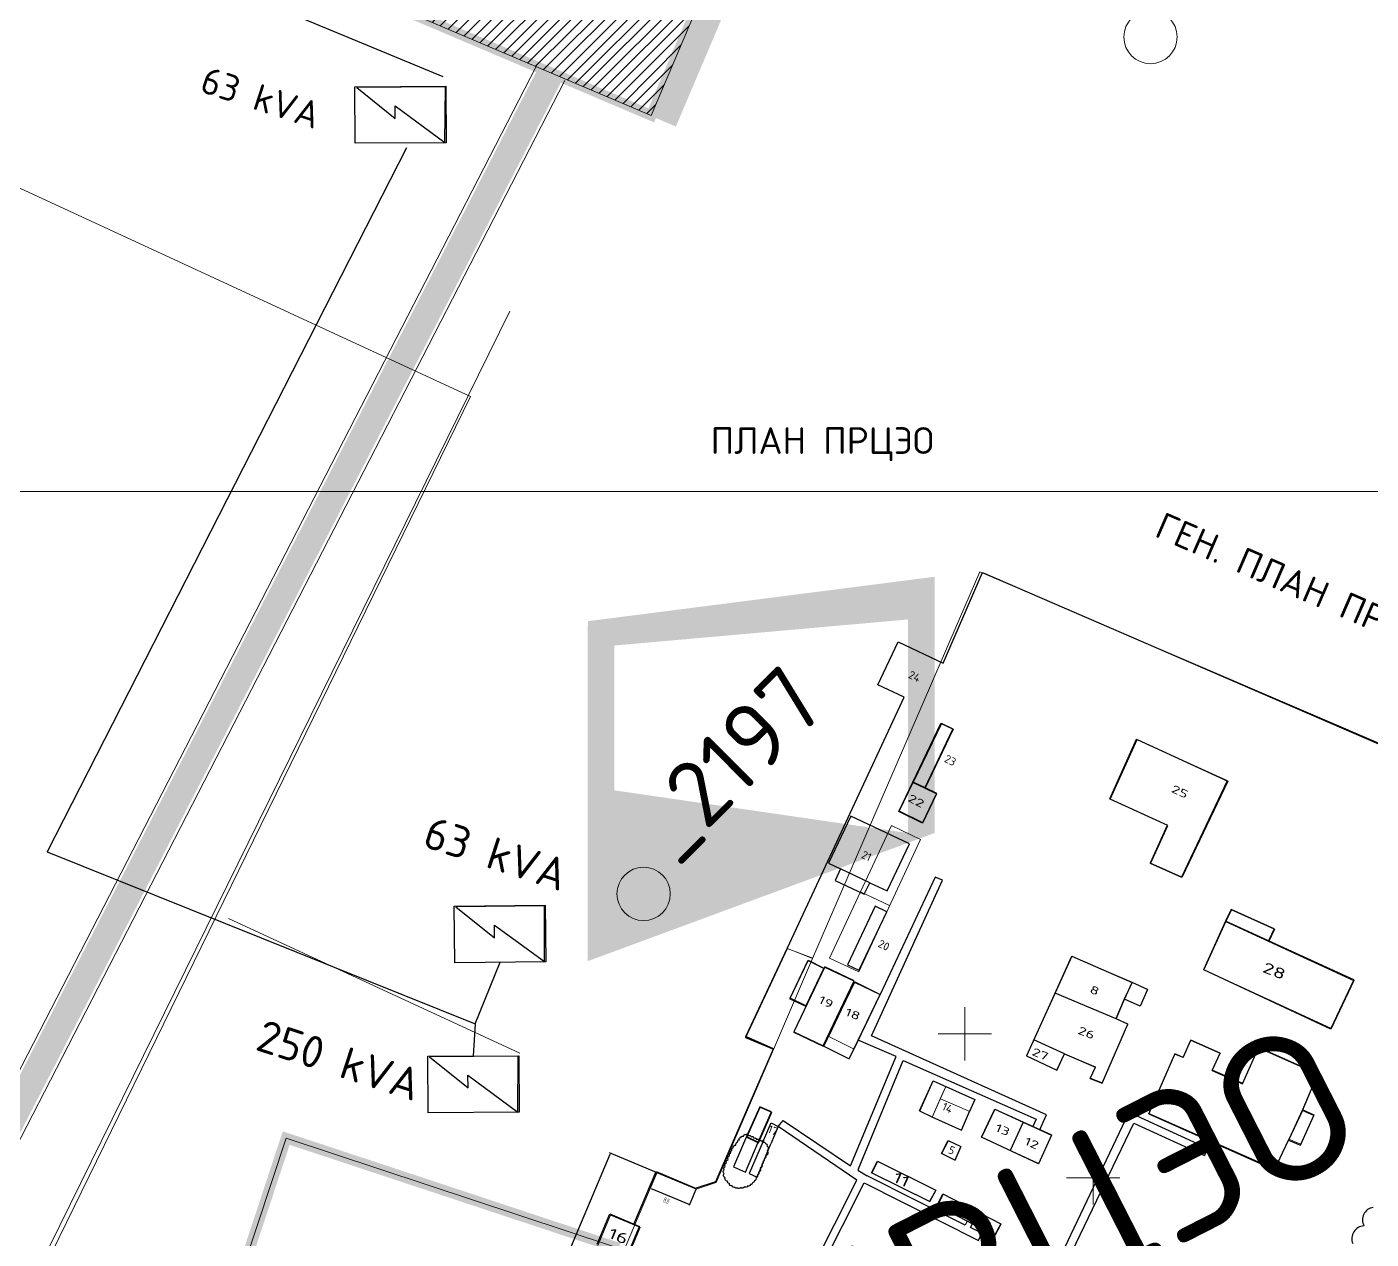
# Model space of a CAD drawing. Header units: millimetres. Extents: x 519 to 9564855, y -810 to 5021775.
# Drawn here: x 9527396.1 to 9527648, y 5000859.9 to 5001087 of the extents above; entities that cross this region are included whole.
import ezdxf

# ---------------------------------------------------------------- set-up
doc = ezdxf.new("R2010")
doc.units = ezdxf.units.MM
doc.header["$LTSCALE"] = 2
doc.header["$MEASUREMENT"] = 0
doc.header["$PDMODE"] = 2
doc.header["$PDSIZE"] = 5
for name, color, linetype in [('COMPOUND', 3, 'Continuous'), ('GRID_PULKOVO', 7, 'Continuous'), ('OLD WELLS(dr.bfr2000)', 24, 'Continuous'), ('ROAD_GROUND', 9, 'Continuous'), ('STATION', 7, 'Continuous'), ('STATION_ID', 7, 'Continuous'), ('Номера здании', 10, 'Continuous'), ('Скважины на 2015 год', 7, 'Continuous')]:
    doc.layers.add(name, color=color, linetype=linetype)
for name, color, linetype, lineweight in [('PPLINE_GAS', 4, 'GAS_LINE', 30), ('Электро', 1, 'Continuous', 30), ('Электроснаб', 1, 'Continuous', 18), ('Электроснабжене', 1, 'Continuous', 18)]:
    doc.layers.add(name, color=color, linetype=linetype, lineweight=lineweight)
doc.styles.add('92051501$0$STANDARD', font='simplex.shx')
doc.styles.add('Elect', font='isocpeur.ttf')
doc.styles.get("Standard").update_dxf_attribs({"font": 'isocpeur.ttf', "width": 0.5})
doc.linetypes.add('GAS_LINE', pattern='A,0.5,-0.2,["G",92051501$0$STANDARD,S=0.1,R=0,X=-0.1,Y=-0.05],-0.05', length=0.75)
doc.dimstyles.get("Standard").update_dxf_attribs({"dimtxt": 0.18, "dimasz": 0.18, "dimexe": 0.18, "dimexo": 0.0625, "dimgap": 0.09, "dimtad": 0, "dimtih": 1, "dimtoh": 1, "dimdec": 4, "dimzin": 0, "dimdsep": 46, "dimtxsty": 'Standard', "dimcen": 0.09, "dimadec": 0, "dimazin": 0, "dimtfac": 1, "dimtdec": 4, "dimtofl": 0, "dimtmove": 0, "dimatfit": 3, "dimfxl": 0, "dimtolj": 1, "dimtzin": 0, "dimarcsym": 0})

# ---------------------------------------------------------------- blocks, each defined once
blk = doc.blocks.new('*D44')
at = {"color": 0, "lineweight": -2, "transparency": 16777216}
for p, q in [((9527514.09838505, 5000872.404223287), (9527505.326067273, 5000876.09240466)), ((9527487.817761395, 5000833.984572642), (9527505.422235254, 5000875.856710538)), ((9527496.35438505, 5000830.200223288), (9527487.582067274, 5000833.88840466))]:
    blk.add_line(p, q, dxfattribs=at)
at = {"color": 0, "lineweight": 0, "transparency": 16777216}
for points in [[(9527505.39458008, 5000875.868337717), (9527505.449890431, 5000875.84508336), (9527505.491998324, 5000876.02264159)], [(9527487.790106218, 5000833.996199821), (9527487.845416572, 5000833.972945465), (9527487.747998325, 5000833.81864159)]]:
    blk.add_solid(points, dxfattribs=at)
at = {"layer": 'DEFPOINTS', "color": 0, "lineweight": 0, "transparency": 16777216}
for p in [(9527505.491998324, 5000876.02264159), (9527514.156, 5000872.379999999, -7.698767691838263), (9527496.411999999, 5000830.175999999, -7.698767691838263)]:
    blk.add_point(p, dxfattribs=at)
at = {"color": 0, "lineweight": 0, "transparency": 16777216, "insert": (9527495.698159145, 5000855.3082142), "char_height": 1, "attachment_point": 5, "rotation": 67.19645586867176}
blk.add_mtext('\\A1;45.8', dxfattribs=at)
blk = doc.blocks.new('*D45')
at = {"color": 0, "lineweight": -2, "transparency": 16777216}
for p, q in [((9527514.131955426, 5000872.322310239), (9527512.889212623, 5000869.340617208)), ((9527513.124607503, 5000869.437515349), (9527520.16531448, 5000866.503012088)), ((9527521.504955426, 5000869.249310238), (9527520.262212623, 5000866.267617207))]:
    blk.add_line(p, q, dxfattribs=at)
at = {"color": 0, "lineweight": 0, "transparency": 16777216}
for points in [[(9527513.136148898, 5000869.465206434), (9527513.113066109, 5000869.409824263), (9527512.958460992, 5000869.506763719)], [(9527520.176855877, 5000866.530703173), (9527520.153773086, 5000866.475321002), (9527520.331460994, 5000866.433763718)]]:
    blk.add_solid(points, dxfattribs=at)
at = {"layer": 'DEFPOINTS', "color": 0, "lineweight": 0, "transparency": 16777216}
for p in [(9527514.156, 5000872.380000001), (9527521.529, 5000869.307, -7.698767691838263), (9527520.331460994, 5000866.433763718)]:
    blk.add_point(p, dxfattribs=at)
at = {"color": 0, "lineweight": 0, "transparency": 16777216, "insert": (9527515.9768993, 5000867.165324658), "char_height": 1, "attachment_point": 5, "rotation": 337.37406564229576}
blk.add_mtext('\\A1;8.0', dxfattribs=at)
blk = doc.blocks.new('A$C33CA1D09')
for p, q in [((16.54582304507494, 190.8464257242158, -22.71265706100351), (16.61425364390015, 209.395296882838, -25.42436238541268)), ((6.923552740365267, 182.2958752037957, -22.71265706100351), (7.252164473757148, 191.1898065246641, -22.71265706100351)), ((7.252164473757148, 191.1898065246641, -22.71265706100351), (16.54582304507494, 190.8464257242158, -22.71265706100351)), ((12.3698365278542, 182.0946466717869, -22.71265706100351), (6.923552740365267, 182.2958752037957, -22.71265706100351)), ((10.8830815218389, 130.3364697359502, -23.529), (12.3698365278542, 182.0946466717869, -22.71265706100351)), ((11.96858252398669, 157.6928230663761, -22.71265706100351), (11.60895575024187, 147.9594645211473, -22.71265706100351)), ((24.13028411567211, 157.243474218063, -22.71265706100351), (11.96858252398669, 157.6928230663761, -22.71265706100351)), ((23.77065734565258, 147.5101156709715, -22.71265706100351), (24.13028411567211, 157.243474218063, -22.71265706100351)), ((31.03941814228893, 153.4479731004685), (30.25419689901173, 129.1893193339929, -24.824)), ((32.54095261916518, 153.4479731004685), (31.03941814228893, 153.4479731004685)), ((31.82724608853459, 121.4023320768028), (32.54095261916518, 153.4479731004685)), ((11.60895575024187, 147.9594645211473, -22.71265706100351), (14.12723742984235, 147.8664194019511, -22.71265706100351)), ((14.12723742984235, 147.8664194019511, -22.71265706100351), (14.03862303122878, 145.4680558992549, -22.71265706100351)), ((20.17311209253967, 147.6430372707546, -22.71265706100351), (14.12723742984235, 147.8664194019511, -22.71265706100351)), ((20.0844976939261, 145.2446737689897, -22.71265706100351), (20.17311209253967, 147.6430372707546, -22.71265706100351)), ((20.17311209253967, 147.6430372707546, -22.71265706100351), (23.77065734565258, 147.5101156709715, -22.71265706100351)), ((14.03862303122878, 145.4680558992549, -22.71265706100351), (20.08449769206345, 145.244673769921, -22.71265706100351)), ((22.87010692059994, 143.9909667773171, -22.71265706100351), (22.42149651795626, 131.8492515487596, -22.71265706100351)), ((25.26847042515874, 143.902352376841, -22.71265706100351), (22.87010692059994, 143.9909667773171, -22.71265706100351)), ((24.82012598961592, 131.7678356496617, -23.1309764112705), (25.26847042515874, 143.902352376841, -22.71265706100351)), ((72.66497179493308, 142.478019522503, -23.179), (60.26601242646575, 142.3820929853245, -23.179)), ((22.42149651795626, 131.8492515487596, -22.71265706100351), (24.82039180025458, 131.7750298911705, -23.13072840066161)), ((66.37916697002947, 132.6364394808188, -23.06), (60.06030467525125, 132.7686307849362, -26.01239374186845)), ((81.81006236933169, 125.9418165758252), (81.86782951280475, 127.4757339404896)), ((81.86782951280475, 127.4757339404896), (83.42381671629846, 127.3568800622597)), ((83.42381671629846, 127.3568800622597), (96.73903157562016, 127.0042506400496)), ((96.73903157562016, 127.0042506400496), (96.71011641435325, 125.5895956559107)), ((96.73903157562016, 127.0042506400496), (96.71193194016816, 128.4178081043064, -24.49113103537496)), ((98.03517675586045, 125.5625117830932), (98.25179320946337, 128.3984038587659, -24.3425)), ((111.155539765954, 128.2357999514788, -23.097), (110.6367340330034, 128.2423375761136, -23.14707635089245)), ((80.64386571012437, 94.97526365984233), (81.81006236933169, 125.9418165758252)), ((82.16521717235445, 94.90784373600037), (83.42381671629846, 125.8611640036106)), ((83.42381671629846, 125.8611640036106), (98.03517675586045, 125.5625117830932)), ((67.79103110730648, 120.8149417554959), (31.82724608853459, 121.4023320768028)), ((31.90286350809038, 119.7063861712813), (29.86462904326618, 119.7063861712813)), ((37.62272594682873, 119.7063861712813), (31.90286350809038, 119.7063861712813)), ((37.62272594682873, 117.9220921099186), (37.62272594682873, 119.7063861712813)), ((39.43055123090743, 97.55641159135851), (39.11241603083908, 119.5447980081662)), ((39.11241603083908, 119.5447980081662), (66.34263462945819, 119.3151201568544, -0.0092672786558978)), ((66.34264243580401, 119.3156715631485), (66.32110079750417, 117.7937752315774, -25.57791349025025)), ((67.77869486249983, 117.7586756767705, -25.65790634384147), (67.79103110730648, 119.3149417554959)), ((67.79103110730648, 119.3149417554959), (67.79103110730648, 120.8149417554959)), ((37.84579090960325, 97.5390685070306), (37.62272594682873, 117.9220921099186)), ((64.32741702534258, 117.8417840795591, -25.4685), (64.16636314988136, 111.9974033469334, -24.3685)), ((66.32110079750417, 117.7937752315774, -25.57791349025025), (67.77869486249983, 117.7586756767705, -25.65790634384147)), ((54.28822394087911, 111.8762579588219, -25.928), (54.30436997115612, 115.7033888846636, -23.755)), ((48.23838832229376, 111.9721419578418, -25.928), (54.28822394087911, 111.8762579588219, -25.928)), ((21.00522842817008, 95.4174312511459), (21.00677718408406, 99.00749593321235)), ((21.00677718408406, 99.00749593321235), (22.48122443817556, 98.91993593890221)), ((22.48122443817556, 98.91993593890221), (22.91895206458867, 100.3546465458348)), ((40.00441644713283, 95.5503247473389), (22.48122443817556, 98.91993593890221)), ((22.48122443817556, 98.91993593890221), (22.50522842817009, 95.4174312511459)), ((22.91895206458867, 100.3546465458348), (37.84579090960325, 97.5390685070306)), ((39.43055123090743, 97.55641159135851), (39.43437078595162, 97.29241738189013)), ((39.43437078595162, 97.29241738189013), (41.46382028423249, 97.05375705845655)), ((61.98217690363526, 95.83160148654129), (41.46382028423249, 97.05375705845655)), ((62.0307112559676, 96.6258080843836, -24.5680385294885), (61.98217690363526, 95.83160148654129)), ((62.0307112559676, 96.6258080843836, -24.5680385294885), (62.0307112559676, 96.6258080843836, -24.5680385294885)), ((63.0951425395906, 95.81192846037449), (63.13022167794406, 96.54516236018387, -24.82398170364501)), ((65.41430117376147, 95.65318480040877), (63.0951425395906, 95.81192846037449)), ((17.80944650061428, 94.84378472622484, -23.47), (17.80944650061428, 88.64378472603858, -23.47)), ((20.20944650098682, 88.64378472603858, -23.47), (20.230578687042, 94.71754316892478, -24.754)), ((21.00522842817008, 95.4174312511459), (21.002321600914, 88.6793166231364)), ((22.62718590535223, 88.64477841183545), (22.50522842817009, 95.4174312511459)), ((36.20413816720247, 34.73845097888261), (40.00441644713283, 95.5503247473389)), ((39.23846106790006, 59.37593514844775), (41.44992464035749, 95.62547752168028)), ((41.44992464035749, 95.62547752168028), (65.41430117376147, 94.15229702461512)), ((65.41430117376147, 94.15229702461512), (65.41430117376147, 95.65318480040877)), ((17.80944650061428, 88.64378472603858, -23.47), (20.20944650098682, 88.64378472603858, -23.47)), ((21.002321600914, 88.6793166231364), (22.62718590535223, 88.64477841183545))]:
    blk.add_line(p, q)
at = {"color": 0}
for p, q in [((16.61425364390015, 209.3952968809754, -25.42436238517986), (115.2249435894191, 209.2249673912302, -24.101)), ((55.40020270831882, 179.8437964888289, -24.897), (55.59999594092369, 192.0990384556353, -24.954)), ((55.59999594092369, 192.0990384556353, -24.954), (74.2912097107619, 191.6782204899937, -25.129)), ((74.2912097107619, 191.6782204899937, -25.129), (73.52432253025472, 171.6865925146267, -23.222)), ((20.70822516828775, 180.3588688420131, -24.23), (20.20993310213089, 168.1762247113511, -22.44800000000001)), ((23.18533122166991, 180.2619688333943, -25.821), (20.70822516828775, 180.3588688420131, -24.23)), ((23.18533122166991, 180.2619688333943, -25.821), (22.68703915551305, 168.0793247045949, -24.039)), ((67.24435511045158, 179.56521639321, -24.848), (55.40020270831882, 179.8437964888289, -24.897)), ((67.10199058428407, 171.7916562473401, -24.979), (67.24435511045158, 179.56521639321, -24.848)), ((73.52432253025472, 171.6865925146267, -23.222), (67.10199058428407, 171.7916562473401, -24.979)), ((84.3576921466738, 167.3890843093395, -24.651), (84.47419100813568, 169.7897450532764, -24.443)), ((93.27578532136977, 169.6457586688921, -22.03508939401489), (84.47419100813568, 169.7897450532764, -24.443)), ((93.27578532136977, 169.6457586688921, -22.03508939401489), (93.21525494381787, 167.1697158236056, -24.64831590931863)), ((19.97993710078299, 162.1202654289082, -22.491), (20.20993310213089, 168.1762247113511, -22.44800000000001)), ((22.68703915551305, 168.0793247045949, -24.039), (20.20993310213089, 168.1762247113511, -22.44800000000001)), ((25.11723364889622, 167.9547786200419, -25.905), (22.68703915551305, 168.0793247045949, -24.039)), ((24.88723764568567, 161.8988193375989, -25.948), (25.11723364889622, 167.9547786200419, -25.905)), ((84.15564749389884, 157.3924489766359, -24.631), (84.3576921466738, 167.3890843093395, -24.651)), ((84.3576921466738, 167.3890843093395, -24.651), (110.7578793801367, 166.7352510541677, -24.643)), ((110.7578793801367, 166.7352510541677, -24.643), (110.3967071603983, 156.647822461091, -24.602)), ((24.88723764568567, 161.8988193375989, -25.948), (19.97993710078299, 162.1202654289082, -22.491)), ((110.3967071603983, 156.647822461091, -24.602), (84.15564749389884, 157.3924489766359, -24.631)), ((60.42873221635818, 149.9865731755271, -26.03), (59.98928739503026, 129.4497383600101, -26.009)), ((60.42873221635818, 149.9865731755271, -26.03), (72.75611022114755, 149.9284993587061, -23.684)), ((72.63395583815873, 146.4869788633659, -23.73), (72.75611022114755, 149.9284993587061, -23.684)), ((75.924580687657, 149.8771860869601, -24.47823832818855), (72.75611022114755, 149.9284993587061, -23.684)), ((75.92458068579437, 149.8771860860288, -24.49486889114223), (75.88924056850374, 146.4342596391216, -24.546)), ((75.88924056850374, 146.4342596391216, -24.546), (72.63395583815873, 146.4869788633659, -23.73)), ((72.66497179493308, 142.478019522503, -23.179), (72.63395583815873, 146.4869788633659, -23.73)), ((99.27371591888368, 140.6833211528137, -24.69948731925545), (99.31031178869308, 148.0556389195844, -24.73445135190881)), ((111.5090543273836, 147.9019189765677, -23.557), (99.31031178869308, 148.0556389195844, -24.73445135190881)), ((111.5240110624581, 140.5543799800798, -23.654), (111.5090543273836, 147.9019189765677, -23.557)), ((87.05920420587063, 140.7885511806235, -25.48901552016514), (87.15097945556043, 144.3443892570212, -22.583)), ((87.15097945556043, 144.3443892570212, -22.583), (93.12275381200016, 144.2691371710971, -22.00659027842964)), ((93.03097856231031, 140.7132990946993, -24.91260579859478), (93.12275381200016, 144.2691371710971, -22.00659027842964)), ((75.09978518076241, 142.4750574231147, -23.964), (72.66497179493308, 142.478019522503, -23.179)), ((75.03916661441326, 130.4184367367998, -22.526), (75.09978518076241, 142.4750574231147, -23.964)), ((85.34804665297271, 128.5610077669844, -25.588), (85.40875361859798, 140.790559053421, -25.646)), ((87.05920420773329, 140.7885511806235, -26.17811622694166), (85.40875361859798, 140.790559053421, -25.646)), ((93.03097856231031, 140.7132990946993, -24.91260579859478), (99.27371592447165, 140.6833211528137, -24.69948731909972)), ((111.5240110624581, 140.5543799800798, -23.654), (111.3252816628665, 134.4073855411261, -24.41)), ((113.8711608871817, 140.4867951329797, -24.619), (111.5240110624581, 140.5543799800798, -23.654)), ((113.7728552855551, 134.4229214526713, -24.478), (113.8711608871817, 140.4867951329797, -24.619)), ((111.155539765954, 128.2357999514788, -23.097), (111.3252816628665, 134.4073855411261, -24.41)), ((111.3252816628665, 134.4073855411261, -24.41), (113.7728552855551, 134.4229214526713, -24.478)), ((66.29216096177697, 129.2653859434649, -25.815), (66.37916697002947, 132.6364394808188, -23.06)), ((66.37916697002947, 132.6364394808188, -23.06), (72.71009039506315, 132.6637688307091, -22.79271418336223)), ((72.64979757741094, 130.3277195366099, -22.778), (72.7100903969258, 132.6637688325718, -20.86885920999742)), ((10.23920725286007, 111.9816840942949, -23.577), (10.8830815218389, 130.3364697359502, -23.529)), ((15.0431182347238, 121.8482568161562, -24.872), (15.34755178540945, 129.7540993550792, -23.841)), ((15.34755178540945, 129.7540993550792, -23.841), (18.59451001882553, 129.5553778382018, -23.93)), ((18.71449792571366, 129.844756311737, -23.333), (18.16199741326272, 116.335197170265, -24.396)), ((18.59451001882553, 129.5553778382018, -23.93), (18.32309791445732, 121.6995211383328, -24.242)), ((24.74078931845725, 129.620575488545, -23.205), (18.71449792571366, 129.844756311737, -23.333)), ((24.24241370521486, 116.1319566285238, -23.67), (24.74078931845725, 129.620575488545, -23.205)), ((24.38510399125517, 116.1277304468676, -25.91412179498002), (24.95936482399702, 129.4779615020379, -25.85800000000001)), ((24.95936482399702, 129.4779615020379, -25.85800000000001), (30.25419689901173, 129.1893193339929, -24.824)), ((29.70569909550249, 115.8376838359981, -24.87509066798721), (30.25419689901173, 129.1893193339929, -24.824)), ((59.98928739503026, 129.4497383600101, -26.009), (66.29216096177697, 129.2653859434649, -25.815)), ((72.64979757741094, 130.3277195366099, -22.778), (75.03916661441326, 130.4184367367998, -22.526)), ((85.34804665297271, 128.5610077669844, -25.588), (111.155539765954, 128.2357999514788, -23.097)), ((18.32309791445732, 121.6995211383328, -24.242), (15.0431182347238, 121.8482568161562, -24.872)), ((18.16199741326272, 116.335197170265, -24.396), (24.24241370521486, 116.1319566285238, -23.67)), ((24.41086702235043, 116.1263260031119, -25.90909066798725), (29.70569909550249, 115.8376838359981, -24.87509066798724)), ((45.65734438039362, 112.113818240352, -25.81300000000001), (45.78674637526273, 118.2627390502021, -25.94)), ((45.78674637526273, 118.2627390502021, -25.94), (54.33712442591786, 118.1270033651963, -25.849)), ((54.33712442591786, 118.1270033651963, -25.849), (54.30436997115612, 115.7033888846636, -23.755)), ((58.28084799647331, 112.1822103140875, -25.815), (58.48740911483765, 117.9824142334982, -25.14800000000001)), ((58.48740911483765, 117.9824142334982, -25.14800000000001), (70.16742493771015, 117.7011539265513, -25.789)), ((70.16742493771015, 117.7011539265513, -25.789), (70.05187830515206, 111.8125963797792, -22.922)), ((15.90830703638494, 111.9344330681488, -24.492), (10.23920725286007, 111.9816840942949, -23.577)), ((15.82463199272751, 84.83063754998147, -24.769), (15.90830703638494, 111.9344330681488, -24.492)), ((45.65734438039362, 112.113818240352, -25.81300000000001), (48.23838832229376, 111.9721419578418, -25.928)), ((70.05187830515206, 111.8125963797792, -22.922), (58.28084799647331, 112.1822103140875, -25.815)), ((52.57729348912835, 106.4005452422425, -25.916), (52.79503332078457, 109.1141121508553, -25.894)), ((52.79503332078457, 109.1141121508553, -25.894), (55.40503705479205, 109.0293861161917, -25.929)), ((55.40503705479205, 109.0293861161917, -25.929), (55.4153664894402, 106.2044441150501, -25.925)), ((55.4153664894402, 106.2044441150501, -25.925), (52.57729348912835, 106.4005452422425, -25.916)), ((17.8602956160903, 100.9678570944816, -23.351), (17.80944650061428, 94.84378472622484, -23.47)), ((20.2661975864321, 100.9460235862061, -23.515), (17.8602956160903, 100.9678570944816, -23.351)), ((20.230578687042, 94.71754316892478, -24.754), (20.2661975864321, 100.9460235862061, -23.515)), ((41.97485953569411, 97.85689969640222, -25.729), (42.1516054663807, 100.3430957617238, -25.703)), ((42.1516054663807, 100.3430957617238, -25.703), (54.30420567095278, 99.65799266193062, -25.941)), ((54.30420567095278, 99.65799266193062, -25.941), (54.07447570934891, 97.22202300932258, -23.177)), ((55.68977346085011, 97.09089646209033, -23.092), (55.8344079144299, 99.51988367456944, -25.887)), ((55.8344079144299, 99.51988367456944, -25.887), (68.01605104096234, 98.64710662979631, -25.958)), ((68.01605104096234, 98.64710662979631, -25.958), (67.83003257401288, 96.20044561568649, -25.918)), ((54.07447570934891, 97.22202300932258, -23.177), (41.97485953569411, 97.85689969640222, -25.729)), ((67.83003257401288, 96.20044561568649, -25.918), (55.68977346085011, 97.09089646209033, -23.092)), ((17.80944650061428, 94.84378472622484, -23.47), (20.230578687042, 94.71754316892478, -24.754)), ((12.83759900555014, 82.19031277205795, -24.879), (15.82463199272751, 84.83063754998147, -24.769)), ((4.850133713334797, 82.12062638811767, -23.314), (12.83759900555014, 82.19031277205795, -24.879)), ((4.86849545314908, 71.44113308377564, -26.0299518405227), (4.850133713334797, 82.12062638811767, -23.314)), ((3.650784492e-07, 71.42530551739037, -26.247), (6.011369850486517, 71.44484858866781, -25.979)), ((0.0587605051696301, 65.27627695631236, -26.25), (3.650784492e-07, 71.42530551739037, -26.247)), ((6.070129988715053, 65.2958200275898, -25.982), (6.011369850486517, 71.44484858866781, -25.979))]:
    blk.add_line(p, q, dxfattribs=at)
blk.add_lwpolyline([(130.8891890197992, 129.1121316300705, 0.52056705), (130.6851381268352, 125.236841134727, 0.52056705), (130.0729878731072, 121.3615522300824, 0.52056705)], format="xyb")
blk.add_lwpolyline([(16.57227601855993, 92.59468224551529, -0.52056705), (16.67851428687572, 93.2318304087967, -0.52056705), (16.78475013002753, 93.76278906688091, -0.52056705), (16.89098839834332, 94.29374613426626, -0.52056705), (17.26281748712063, 94.66541576385498, -0.52056705), (17.47529159858823, 95.1432780791074, -0.52056705), (18.05959479883313, 95.1432780791074, -0.52056705), (18.59078129008412, 95.1432780791074, -0.52056705), (19.17508449219167, 95.1432780791074, -0.52056705), (19.70627098344266, 95.09018332604319, -0.52056705), (20.29057418368757, 95.09018332604319, -0.52056705), (20.98111565224826, 95.03708698321131, -0.52056705), (21.56541885249317, 95.03708698321131, -0.52056705), (21.99036707542837, 94.77160844951868, -0.52056705), (22.36219616420567, 93.97517125774176, -0.52056705), (22.46843443252146, 92.91325553227215, -0.52056705), (22.46843443252146, 92.27610736805944, -0.52056705), (22.46843443252146, 91.7451487109065, -0.52056705), (22.46843443252146, 91.21419164258985, -0.52056705), (22.46843443252146, 90.47085079364479, -0.52056705), (22.46843443252146, 89.67441519163548, -0.52056705), (22.46843443252146, 89.03726543858645, -0.52056705), (22.46843443252146, 88.40011568460613, -0.52056705), (22.36219616420567, 87.81606227438895, -0.52056705), (22.20284118689597, 87.33820154890421, -0.52056705), (21.99036707542837, 86.8603392345831, -0.52056705), (21.67165469564498, 86.43557326216252, -0.52056705), (21.14047062955797, 86.0639036325738, -0.52056705), (20.55616742931306, 85.63913607038555, -0.52056705), (20.02498093806207, 85.3205627836287, -0.52056705), (19.49379687011242, 85.26746644079684, -0.52056705), (18.96261037886143, 85.26746644079684, -0.52056705), (18.32518804445863, 85.5329449744895, -0.52056705), (17.79400397837162, 85.74532875604928, -0.52056705), (17.15658164396882, 86.17009472753853, -0.52056705), (16.67851428687572, 86.80724289175122, -0.52056705), (16.41292104125023, 87.49748898763211, -0.52056705), (16.30668277293444, 88.08154239784928, -0.52056705), (16.30668277293444, 88.77178690489382, -0.52056705), (16.30668277293444, 89.51512775383888, -0.52056705), (16.30668277293444, 90.20537225995213, -0.52056705), (16.30668277293444, 90.84252201300116, -0.52056705), (16.30668277293444, 91.37347908131777, -0.52056705), (16.30668277293444, 91.90443614870308, -0.52056705)], format="xyb", close=True)
blk.add_text('ГЕН. ПЛАН ПРЦЭО', height=4.999999999999999, rotation=359.8684421166896, dxfattribs=at).set_placement((43.26796656660735, 228.3112338641658))
at = {"layer": 'Номера здании'}
for s, rotation, p in [('24', 358.6948784322365, (11.51661088131368, 185.7334893075749, -0.0226173666128844)), ('23', 356.4317857834123, (23.90516932867468, 173.9805651865899, -23.339)), ('21', 359.0813250069065, (16.75593826361, 151.2792977560311, -0.0226173666128844)), ('20', 357.3433084649214, (26.18507579900324, 137.230582145974, -22.71265706100351)), ('14', 358.6948624199297, (49.29129052720965, 113.9395282771438, -0.0226173666128844)), ('5', 0.0980159571289939, (53.57616404630243, 106.9415702437982, -0.0226173666128844)), ('17', 1.732066616661469, (20.99435223266482, 97.08017912134527, -23.43922008341178))]:
    blk.add_text(s, height=1.5, rotation=rotation, dxfattribs=at).set_placement(p)
at = {"layer": 'Номера здании', "width": 1.5}
for s, height, rotation, p in [('25', 1.5, 358.4620545281408, (65.21681274659932, 185.5983570832759, -0.0226173666128844)), ('22', 1.5, 356.0686111780389, (20.53356203064323, 164.5120665533468, -0.0226173666128844)), ('28', 2, 1.757072831390671, (94.22677965275942, 161.3910759277642, -0.0226173666128844)), ('8', 1.5, 358.6948337576968, (66.00242984108627, 145.0534987412393, -0.0226173666128844)), ('26', 1.5, 2.099862229661122, (67.04984414950013, 137.0805610530078, -0.0226173666128844)), ('8', 1.5, 2.581141084042771, (100.2233871351927, 134.4103308310732, -0.0226173666128844)), ('27', 1.5, 1.566314746373633, (60.71176439523696, 129.9996742373332, -0.0226173666128844)), ('19', 1.5, 357.429337275359, (20.07970693893731, 123.1922667827457, -0.0226173666128844)), ('18', 1.5, 1.886971279028722, (25.61126112751663, 122.9774957215413, -0.0226173666128844)), ('13', 1.499999999999999, 0.7790361864839471, (60.02077265642583, 114.2134973471984, -0.0226173666128844)), ('12', 1.5, 0.1127498206992941, (66.03097759000957, 114.0720871854573, -0.0226173666128844)), ('11', 2, 358.8007614594985, (46.11612570658325, 97.95379526913166, -0.0226173666128844)), ('10', 1.999999999999999, 1.300998035274238, (60.18136680871248, 96.82870423607528, -0.0226173666128844)), ('16', 2, 0.6585783533822706, (1.274361984804271, 67.18997693154961, -0.0226173666128844))]:
    blk.add_text(s, height=height, rotation=rotation, dxfattribs=at).set_placement(p)

msp = doc.modelspace()

# ---------------------------------------------------------------- hatches: boundary and pattern name
at = {"layer": 'Скважины на 2015 год', "linetype": 'ByBlock', "lineweight": 0, "ltscale": 5}
h = msp.add_hatch(dxfattribs=at)
h.set_pattern_fill('ANSI31', color=5, scale=12, style=0)
h.set_pattern_definition([(45, (0, 0), (-1.06066017177982, 1.06066017177982), [])])
h.paths.add_polyline_path([(9527425.916229628, 5001107.477512889), (9527513.13768818, 5001070.421735905), (9527541.736531533, 5001137.737362049), (9527454.515072985, 5001174.793139035)])
h.paths.add_polyline_path([(9527442.884726714, 5001095.429931699), (9527555.056011641, 5001140.749820601), (9527542.258409642, 5001172.425173193), (9527430.087124715, 5001127.105284291)], flags=9)

# ---------------------------------------------------------------- linework, layer by layer
at = {"color": 5, "lineweight": 0}
for p, q in [((9527543.354, 5000912.496, -23.492), (9527574.713, 5000984.914, -25.428)), ((9527574.713, 5000984.914, -25.428), (9527665.582, 5000945.921, -24.101)), ((9527567.323, 5000956.496, -24.23), (9527562.08, 5000945.488000001, -22.44800000000001)), ((9527569.563, 5000955.433999998, -25.821), (9527564.32, 5000944.426, -24.039)), ((9527569.563, 5000955.433999998, -25.821), (9527567.323, 5000956.496, -24.23)), ((9527599.025, 5000942.397, -24.897), (9527604.022, 5000953.588999998, -24.954)), ((9527604.022, 5000953.588999998, -24.954), (9527621.046, 5000945.861, -25.129)), ((9527559.49, 5000940.009000001, -22.491), (9527562.08, 5000945.488000001, -22.44800000000001)), ((9527564.32, 5000944.426, -24.039), (9527562.08, 5000945.488000001, -22.44800000000001)), ((9527566.506, 5000943.356999999, -25.905), (9527564.32, 5000944.426, -24.039)), ((9527621.046, 5000945.861, -25.129), (9527612.489, 5000927.777, -23.222)), ((9527563.916000001, 5000937.878000001, -25.948), (9527566.506, 5000943.356999999, -25.905)), ((9527609.808, 5000937.489, -24.848), (9527599.025, 5000942.397, -24.897)), ((9527563.916000001, 5000937.878000001, -25.948), (9527559.49, 5000940.009000001, -22.491)), ((9527558.138, 5000937.394000001, -26.043), (9527546.568, 5000912.565, -25.898)), ((9527563.592, 5000934.821, -25.915), (9527558.138, 5000937.394000001, -26.043)), ((9527606.624, 5000930.396000002, -24.979), (9527609.808, 5000937.489, -24.848)), ((9527552.022, 5000909.992, -25.77), (9527563.592, 5000934.821, -25.915)), ((9527612.489, 5000927.777, -23.222), (9527606.624, 5000930.396000002, -24.979)), ((9527557.807, 5000922.406499999, -25.8425), (9527552.353, 5000924.979499999, -25.9705)), ((9527620.764, 5000919.57, -24.651), (9527621.814, 5000921.732, -24.443)), ((9527629.851789244, 5000918.142746795, -22.03508939401489), (9527621.814, 5000921.732, -24.443)), ((9527616.652000003, 5000910.456, -24.631), (9527620.764, 5000919.57, -24.651)), ((9527620.764, 5000919.57, -24.651), (9527644.786, 5000908.599999998, -24.643)), ((9527629.851789244, 5000918.142746795, -22.03508939401489), (9527628.82365396, 5000915.889440351, -24.64831590931863)), ((9527530.84, 5000897.724999998, -23.577), (9527538.641, 5000914.352, -23.529)), ((9527538.641, 5000914.352, -23.529), (9527543.354, 5000912.496, -23.492)), ((9527536.035, 5000895.455, -24.492), (9527543.354, 5000912.496, -23.492)), ((9527539.133, 5000904.912, -24.872), (9527542.518, 5000912.063, -23.841)), ((9527542.518, 5000912.063, -23.841), (9527545.426, 5000910.605, -23.93)), ((9527552.022, 5000909.992, -25.77), (9527546.568, 5000912.565, -25.898)), ((9527591.923, 5000912.964, -26.03), (9527583.453, 5000894.249999999, -26.009)), ((9527591.923, 5000912.964, -26.03), (9527603.237, 5000908.069, -23.684)), ((9527545.65, 5000910.823999999, -23.333), (9527539.836000003, 5000898.616999998, -24.396)), ((9527545.426, 5000910.605, -23.93), (9527542.091, 5000903.487, -24.242)), ((9527551.104, 5000908.251, -23.205), (9527545.65, 5000910.823999999, -23.333)), ((9527640.492, 5000899.464999999, -24.602), (9527616.652000003, 5000910.456, -24.631)), ((9527545.348, 5000896.041999999, -23.67), (9527551.104, 5000908.251, -23.205)), ((9527546.411, 5000897.881, -25.901), (9527551.249, 5000908.033999999, -25.85800000000001)), ((9527551.249, 5000908.033999999, -25.85800000000001), (9527556.005, 5000905.688999998, -24.824)), ((9527601.773, 5000904.951999999, -23.73), (9527603.237, 5000908.069, -23.684)), ((9527606.130713908, 5000906.777389387, -24.47823832818855), (9527603.237, 5000908.069, -23.684)), ((9527606.130713908, 5000906.777389387, -24.49486889114223), (9527604.746, 5000903.625, -24.546)), ((9527644.786, 5000908.599999998, -24.643), (9527640.492, 5000899.464999999, -24.602)), ((9527542.091, 5000903.487, -24.242), (9527539.133, 5000904.912, -24.872)), ((9527551.167000003, 5000895.536, -24.867), (9527556.005, 5000905.688999998, -24.824)), ((9527600.227, 5000901.253000001, -23.179), (9527601.773, 5000904.951999999, -23.73)), ((9527604.746, 5000903.625, -24.546), (9527601.773, 5000904.951999999, -23.73)), ((9527602.465, 5000900.294, -23.964), (9527600.227, 5000901.253000001, -23.179)), ((9527539.836000003, 5000898.616999998, -24.396), (9527545.348, 5000896.041999999, -23.67)), ((9527597.674, 5000889.230000001, -22.526), (9527602.465, 5000900.294, -23.964)), ((9527536.035, 5000895.455, -24.492), (9527530.84, 5000897.724999998, -23.577)), ((9527546.411, 5000897.881, -25.901), (9527551.167000003, 5000895.536, -24.867)), ((9527612.801039636, 5000894.045936993, -25.48901552016514), (9527614.282, 5000897.28, -22.583)), ((9527614.282, 5000897.28, -22.583), (9527619.744355634, 5000894.865373165, -22.00659027842964)), ((9527525.313, 5000870.562, -24.769), (9527536.035, 5000895.455, -24.492)), ((9527583.453, 5000894.249999999, -26.009), (9527589.177, 5000891.605, -25.815)), ((9527589.177, 5000891.605, -25.815), (9527590.581, 5000894.671, -23.06)), ((9527590.581, 5000894.671, -23.06), (9527596.41393418, 5000892.209655412, -22.79271418336223)), ((9527606.425, 5000883.473, -25.588), (9527611.284, 5000894.696000001, -25.646)), ((9527612.801039636, 5000894.045936991, -26.17811622694166), (9527611.284, 5000894.696000001, -25.646)), ((9527618.263395272, 5000891.631310158, -24.91260579859478), (9527619.744355634, 5000894.865373165, -22.00659027842964)), ((9527623.992722087, 5000889.151898403, -24.69948731925545), (9527626.921864064, 5000895.917438723, -24.73445135190881)), ((9527638.08, 5000890.985, -23.557), (9527626.921864064, 5000895.917438723, -24.73445135190881)), ((9527595.441, 5000890.085, -22.778), (9527596.41393418, 5000892.209655412, -20.86885920999742)), ((9527618.263395272, 5000891.631310158, -24.91260579859478), (9527623.992722092, 5000889.151898403, -24.69948731909972)), ((9527563.464, 5000883.936000002, -25.81300000000001), (9527565.998, 5000889.54, -25.94)), ((9527565.998, 5000889.54, -25.94), (9527573.808, 5000886.057, -25.849)), ((9527595.441, 5000890.085, -22.778), (9527597.674, 5000889.230000001, -22.526)), ((9527635.208, 5000884.222, -23.654), (9527638.08, 5000890.985, -23.557)), ((9527565.782, 5000882.791999999, -25.928), (9527568.327834666, 5000888.500971303, -25.91285339892784)), ((9527572.826, 5000883.841, -23.755), (9527567.312158197, 5000886.223341932, -23.86525714727289)), ((9527573.808, 5000886.057, -25.849), (9527572.826, 5000883.841, -23.755)), ((9527533.523, 5000884.603, -23.351), (9527531.071, 5000878.991, -23.47)), ((9527533.248, 5000877.924, -24.754), (9527535.727, 5000883.638, -23.515)), ((9527535.727, 5000883.638, -23.515), (9527533.523, 5000884.603, -23.351)), ((9527563.464, 5000883.936000002, -25.81300000000001), (9527565.782, 5000882.791999999, -25.928)), ((9527575.1, 5000879.041000001, -25.815), (9527577.568, 5000884.294, -25.14800000000001)), ((9527577.568, 5000884.294, -25.14800000000001), (9527588.199, 5000879.448, -25.789)), ((9527635.208, 5000884.222, -23.654), (9527632.611, 5000878.647, -24.41)), ((9527637.34, 5000883.238, -24.619), (9527635.208, 5000884.222, -23.654)), ((9527606.425, 5000883.473, -25.588), (9527630.031, 5000873.037999999, -23.097)), ((9527634.868, 5000877.7, -24.478), (9527637.34, 5000883.238, -24.619)), ((9527531.071, 5000878.991, -23.47), (9527533.248, 5000877.924, -24.754)), ((9527585.78, 5000874.077999998, -22.922), (9527575.1, 5000879.041000001, -25.815)), ((9527588.199, 5000879.448, -25.789), (9527585.78, 5000874.077999998, -22.922)), ((9527630.031, 5000873.037999999, -23.097), (9527632.611, 5000878.647, -24.41)), ((9527632.611, 5000878.647, -24.41), (9527634.868, 5000877.7, -24.478)), ((9527567.584, 5000875.964, -25.916), (9527568.85, 5000878.374, -25.894)), ((9527570.117, 5000874.668999998, -25.925), (9527567.584, 5000875.964, -25.916)), ((9527568.85, 5000878.374, -25.894), (9527571.217, 5000877.271000002, -25.929)), ((9527571.217, 5000877.271000002, -25.929), (9527570.117, 5000874.668999998, -25.925)), ((9527554.478, 5000872.271000001, -25.729), (9527555.617000002, 5000874.488, -25.703)), ((9527555.617000002, 5000874.488, -25.703), (9527566.524, 5000869.084999999, -25.941)), ((9527507.537, 5000856.762, -26.211), (9527514.156, 5000872.38, -23.314)), ((9527514.156, 5000872.38, -23.314), (9527521.529, 5000869.307, -24.879)), ((9527565.356, 5000866.934999999, -23.177), (9527554.478, 5000872.271000001, -25.729)), ((9527521.529, 5000869.307, -24.879), (9527525.313, 5000870.562, -24.769)), ((9527566.524, 5000869.084999999, -25.941), (9527565.356, 5000866.934999999, -23.177)), ((9527566.79, 5000866.18, -23.092), (9527567.877, 5000868.356999999, -25.887)), ((9527577.605, 5000860.593, -25.918), (9527566.79, 5000866.18, -23.092)), ((9527567.877, 5000868.356999999, -25.887), (9527578.737, 5000862.77, -25.958)), ((9527503.134, 5000858.771000001, -26.25), (9527505.495, 5000864.448999999, -26.247)), ((9527505.495, 5000864.448999999, -26.247), (9527511.031, 5000862.106000001, -25.979)), ((9527508.67, 5000856.428, -25.982), (9527511.031, 5000862.106000001, -25.979)), ((9527578.737, 5000862.77, -25.958), (9527577.605, 5000860.593, -25.918))]:
    msp.add_line(p, q, dxfattribs=at)
at = {"color": 4, "linetype": 'ByBlock', "lineweight": 0, "ltscale": 25, "const_width": 4.999999999999997}
msp.add_lwpolyline([(9527503.726617804, 5000974.75910124), (9527503.726617808, 5000934.75910124), (9527563.72661781, 5000934.759101252), (9527563.726617804, 5000972.908701392), (9527501.260937124, 5000973.179279728)], dxfattribs=at)
at = {"color": 5, "lineweight": 0}
for points, elevation in [([(9527564.32, 5000944.426), (9527566.506, 5000943.356999999), (9527563.916000001, 5000937.878000001), (9527559.49, 5000940.009000001), (9527567.323, 5000956.496), (9527569.563, 5000955.433999998), (9527564.333895303, 5000944.419412136), (9527562.091541387, 5000945.484758059)], -24.039), ([(9527609.808, 5000937.489), (9527599.025, 5000942.397), (9527604.022, 5000953.588999998), (9527621.046, 5000945.861), (9527612.489, 5000927.777), (9527606.624, 5000930.396000002), (9527609.808, 5000937.489)], -24.848), ([(9527552.022, 5000909.992), (9527546.568, 5000912.565), (9527552.353, 5000924.979499999), (9527558.138, 5000937.394000001), (9527563.592, 5000934.821), (9527552.022, 5000909.992)], -25.77), ([(9527557.807, 5000922.406499999), (9527552.353, 5000924.979499999)], -25.77), ([(9527620.764, 5000919.57), (9527644.786, 5000908.599999998), (9527640.492, 5000899.464999999), (9527616.652000003, 5000910.456), (9527620.764, 5000919.57), (9527621.814, 5000921.732), (9527629.851789244, 5000918.142746795), (9527628.822933117, 5000915.889769536)], -24.651), ([(9527542.091, 5000903.487), (9527539.133, 5000904.912), (9527542.518, 5000912.063), (9527545.426, 5000910.605), (9527542.091, 5000903.487)], -24.242), ([(9527603.237, 5000908.069), (9527601.773, 5000904.951999999), (9527600.227, 5000901.253000001), (9527602.465, 5000900.294), (9527597.674, 5000889.230000001), (9527595.441, 5000890.085), (9527596.41393418, 5000892.20965541), (9527590.581, 5000894.671), (9527589.177, 5000891.605), (9527583.453, 5000894.249999999), (9527591.923, 5000912.964), (9527603.237, 5000908.069), (9527606.130713908, 5000906.777389387), (9527604.746, 5000903.625), (9527601.773, 5000904.951999999)], -23.684), ([(9527545.65, 5000910.823999999), (9527551.104, 5000908.251), (9527545.348, 5000896.041999999), (9527539.836000003, 5000898.616999998), (9527545.65, 5000910.823999999)], -23.333), ([(9527546.411, 5000897.881), (9527551.249, 5000908.033999999), (9527556.005, 5000905.688999998), (9527551.167000003, 5000895.536), (9527546.411, 5000897.881)], -25.901), ([(9527635.208, 5000884.222), (9527632.611, 5000878.647), (9527630.031, 5000873.037999999), (9527606.425, 5000883.473), (9527611.284, 5000894.696000001), (9527612.801039636, 5000894.045936993), (9527614.282, 5000897.28), (9527619.744355634, 5000894.865373165), (9527618.263395272, 5000891.631310158), (9527623.992722092, 5000889.151898403), (9527626.921864064, 5000895.917438723), (9527638.08, 5000890.985), (9527635.208, 5000884.222), (9527637.34, 5000883.238), (9527634.868, 5000877.7), (9527632.611, 5000878.647)], -23.654), ([(9527568.327834664, 5000888.500971301), (9527567.304278633, 5000886.226746425), (9527565.782, 5000882.791999999), (9527563.464, 5000883.936000002), (9527565.998, 5000889.54), (9527573.808, 5000886.057), (9527572.826, 5000883.841), (9527567.312158197, 5000886.223341932)], -25.91285339893355), ([(9527531.071, 5000878.991), (9527533.523, 5000884.603), (9527535.727, 5000883.638), (9527533.248, 5000877.924), (9527531.071, 5000878.991)], -23.47), ([(9527575.1, 5000879.041000001), (9527577.568, 5000884.294), (9527588.199, 5000879.448), (9527585.78, 5000874.077999998), (9527575.1, 5000879.041000001)], -25.815), ([(9527567.584, 5000875.964), (9527568.85, 5000878.374), (9527571.08904322, 5000877.330626671), (9527571.217, 5000877.271000002), (9527570.117, 5000874.668999998), (9527567.584, 5000875.964)], -25.916), ([(9527554.478, 5000872.271000001), (9527555.617000002, 5000874.488), (9527566.524, 5000869.084999999), (9527565.356, 5000866.934999999), (9527554.478, 5000872.271000001)], -25.729), ([(9527566.79, 5000866.18), (9527567.877, 5000868.356999999), (9527578.737, 5000862.77), (9527577.605, 5000860.593), (9527566.79, 5000866.18)], -23.092)]:
    msp.add_lwpolyline(points, dxfattribs=dict(at, elevation=elevation))
msp.add_lwpolyline([(9527536.035000002, 5000895.454999999), (9527530.814974848, 5000897.667728786), (9527538.5844181, 5000914.378546907), (9527543.404700488, 5000912.543205637)], dxfattribs=at)
at = {"layer": 'COMPOUND', "lineweight": 0}
for points, const_width in [([(9527513.13768818, 5001070.421735905), (9527425.916229628, 5001107.477512889), (9527454.515072985, 5001174.793139035), (9527541.702835523, 5001137.658048768), (9527513.13768818, 5001070.421735905)], 1.999999999999995), ([(9527495.15876516, 5000825.52065891), (9527506.091455847, 5000858.561726643), (9527444.723480964, 5000878.867277691), (9527433.79079026, 5000845.826209947), (9527495.15876516, 5000825.52065891)], 1.999999999999998)]:
    msp.add_lwpolyline(points, dxfattribs=dict(at, const_width=const_width))
msp.add_lwpolyline([(9527495.15876516, 5000825.520658908), (9527433.790790264, 5000845.826209944), (9527444.723480966, 5000878.867277686), (9527506.091455847, 5000858.561726643)], close=True, dxfattribs=at)
at = {"layer": 'GRID_PULKOVO', "lineweight": 0}
msp.add_line((9518999.999999966, 5000999.999999395), (9532999.999999966, 5001000.000001594), dxfattribs=at)
at = {"layer": 'OLD WELLS(dr.bfr2000)', "lineweight": 0}
for centre in [(9527606.699998802, 5001085.10000139), (9527511.699998824, 5000924.600001377)]:
    msp.add_circle(centre, 4.999999999999998, dxfattribs=at)
at = {"layer": 'PPLINE_GAS', "color": 4, "linetype": 'GAS_LINE', "lineweight": 0, "ltscale": 20}
for p, q in [((9527370.117492512, 5001068.183544718, 11.90026688387763), (9527479.288421653, 5001017.756760881, 11.90026688387763)), ((9527479.288421653, 5001017.756760881, 11.90026688387763), (9527295.742045268, 5000642.774244166, 11.90026688387763)), ((9527433.924986163, 5000919.999012266, 11.90026688387763), (9527488.510450728, 5000894.785620347, 11.90026688387763))]:
    msp.add_line(p, q, dxfattribs=at)
at = {"layer": 'PPLINE_GAS', "linetype": 'GAS_LINE', "lineweight": 0, "ltscale": 20}
msp.add_line((9527486.606000237, 5001033.729000028), (9527322.519000238, 5000700.61000003), dxfattribs=at)
at = {"layer": 'ROAD_GROUND', "color": 8, "lineweight": 0, "const_width": 4.999999999999988}
for points in [[(9527515.451563457, 5001069.307027612), (9527544.097791675, 5001136.734187707)], [(9527296.969920874, 5000695.228571769), (9527494.269920813, 5001078.328571805)]]:
    msp.add_lwpolyline(points, dxfattribs=at)
at = {"layer": 'ROAD_GROUND', "lineweight": 0}
for points in [[(9527294.30284288, 5000696.602140773), (9527491.602842813, 5001079.702140803)], [(9527299.636998877, 5000693.855001774), (9527496.936998824, 5001076.955001801)]]:
    msp.add_lwpolyline(points, dxfattribs=at)
at = {"layer": 'STATION', "color": 5, "lineweight": 0}
for p in [(9527571.912, 5000898.393999999, -26.07800000000001), (9527595.978, 5000871.447, -25.907)]:
    msp.add_point(p, dxfattribs=at)
at = {"layer": 'Скважины на 2015 год', "color": 5, "linetype": 'ByBlock', "lineweight": 0, "ltscale": 5}
msp.add_lwpolyline([(9527425.916229628, 5001107.477512889), (9527513.13768818, 5001070.421735905), (9527541.736531533, 5001137.737362049), (9527454.515072985, 5001174.793139035)], close=True, dxfattribs=at)
at = {"layer": 'Электро', "ltscale": 0.0025}
for p, q in [((9527401.241255827, 5001108.055241635, 1.02268864e-07), (9527474.092611816, 5001077.677578643, 1.02268864e-07)), ((9527467.265483394, 5001064.315816565, 9.28588631294734e-08), (9527399.89467309, 5000932.460564584)), ((9527399.89467309, 5000932.460564584), (9527480.144932348, 5000900.239011304)), ((9527480.144932348, 5000900.239011304), (9527484.825463124, 5000911.80256799))]:
    msp.add_line(p, q, dxfattribs=at)
at = {"layer": 'Электро'}
for p, q in [((9527457.599043807, 5001075.760571843), (9527474.647474822, 5001075.864907838)), ((9527457.663745819, 5001065.188220834), (9527457.599043807, 5001075.760571843)), ((9527474.550221797, 5001075.766457849), (9527457.954622826, 5001075.664892837)), ((9527457.954622826, 5001075.664892837), (9527465.166401815, 5001069.83766083)), ((9527474.476530824, 5001065.323996831), (9527474.550221797, 5001075.766457849)), ((9527474.647474822, 5001075.864907838), (9527474.712176817, 5001065.292556848)), ((9527465.166401815, 5001069.83766083), (9527465.151864836, 5001072.21289283)), ((9527465.151864836, 5001072.21289283), (9527474.476530824, 5001065.323996831)), ((9527474.712176817, 5001065.292556848), (9527457.663745819, 5001065.188220834)), ((9527476.180036398, 5000922.276361511), (9527493.22765867, 5000922.472473443)), ((9527476.301651983, 5000911.704512009), (9527476.180036398, 5000922.276361511)), ((9527493.13093707, 5000922.373501332), (9527476.53612531, 5000922.18259809)), ((9527476.53612531, 5000922.18259809), (9527483.779169764, 5000916.394273967)), ((9527493.113462439, 5000911.930794927), (9527493.13093707, 5000922.373501332)), ((9527493.22765867, 5000922.472473443), (9527493.34927427, 5000911.900623944)), ((9527483.779169764, 5000916.394273967), (9527483.751846308, 5000918.769393298)), ((9527483.751846308, 5000918.769393298), (9527493.113462439, 5000911.930794927)), ((9527493.34927427, 5000911.900623944), (9527476.301651983, 5000911.704512009)), ((9527471.23995762, 5000894.185117196), (9527488.28838862, 5000894.289453201)), ((9527471.30465962, 5000883.612766182), (9527471.23995762, 5000894.185117196)), ((9527488.191135641, 5000894.191003177), (9527471.59553663, 5000894.089438179)), ((9527471.59553663, 5000894.089438179), (9527478.807315612, 5000888.262206184)), ((9527488.117444638, 5000883.748542186), (9527488.191135641, 5000894.191003177)), ((9527488.28838862, 5000894.289453201), (9527488.353090635, 5000883.717102191)), ((9527478.807315612, 5000888.262206184), (9527478.792778626, 5000890.637438189)), ((9527478.792778626, 5000890.637438189), (9527488.117444638, 5000883.748542186)), ((9527488.353090635, 5000883.717102191), (9527471.30465962, 5000883.612766182))]:
    msp.add_line(p, q, dxfattribs=at)
at = {"layer": 'Электро', "ltscale": 50}
msp.add_line((9527480.144932348, 5000900.239011304), (9527479.764173118, 5000894.237285199), dxfattribs=at)
at = {"layer": 'Электроснаб', "color": 1, "linetype": 'ByBlock', "lineweight": 0, "ltscale": 0.0025}
for p, q in [((9527401.241255827, 5001108.055241635, 1.02268864e-07), (9527474.092611816, 5001077.677578643, 1.02268864e-07)), ((9527467.265483394, 5001064.315816565, 9.28588631294734e-08), (9527399.89467309, 5000932.460564584)), ((9527399.89467309, 5000932.460564584), (9527480.144932348, 5000900.239011304)), ((9527480.144932348, 5000900.239011304), (9527484.825463124, 5000911.80256799))]:
    msp.add_line(p, q, dxfattribs=at)
at = {"layer": 'Электроснаб', "color": 1, "linetype": 'ByBlock', "lineweight": 0}
for p, q in [((9527457.599043807, 5001075.760571843), (9527474.647474822, 5001075.864907838)), ((9527457.663745819, 5001065.188220834), (9527457.599043807, 5001075.760571843)), ((9527474.550221797, 5001075.766457849), (9527457.954622826, 5001075.664892837)), ((9527457.954622826, 5001075.664892837), (9527465.166401815, 5001069.83766083)), ((9527474.476530824, 5001065.323996831), (9527474.550221797, 5001075.766457849)), ((9527474.647474822, 5001075.864907838), (9527474.712176817, 5001065.292556848)), ((9527465.166401815, 5001069.83766083), (9527465.151864836, 5001072.21289283)), ((9527465.151864836, 5001072.21289283), (9527474.476530824, 5001065.323996831)), ((9527474.712176817, 5001065.292556848), (9527457.663745819, 5001065.188220834)), ((9527476.180036398, 5000922.276361511), (9527493.22765867, 5000922.472473443)), ((9527476.301651983, 5000911.704512009), (9527476.180036398, 5000922.276361511)), ((9527493.13093707, 5000922.373501332), (9527476.53612531, 5000922.18259809)), ((9527476.53612531, 5000922.18259809), (9527483.779169764, 5000916.394273967)), ((9527493.113462439, 5000911.930794927), (9527493.13093707, 5000922.373501332)), ((9527493.22765867, 5000922.472473443), (9527493.34927427, 5000911.900623944)), ((9527483.779169764, 5000916.394273967), (9527483.751846308, 5000918.769393298)), ((9527483.751846308, 5000918.769393298), (9527493.113462439, 5000911.930794927)), ((9527493.34927427, 5000911.900623944), (9527476.301651983, 5000911.704512009)), ((9527471.23995762, 5000894.185117196), (9527488.28838862, 5000894.289453201)), ((9527471.30465962, 5000883.612766182), (9527471.23995762, 5000894.185117196)), ((9527488.191135641, 5000894.191003177), (9527471.59553663, 5000894.089438179)), ((9527471.59553663, 5000894.089438179), (9527478.807315612, 5000888.262206184)), ((9527488.117444638, 5000883.748542186), (9527488.191135641, 5000894.191003177)), ((9527488.28838862, 5000894.289453201), (9527488.353090635, 5000883.717102191)), ((9527478.807315612, 5000888.262206184), (9527478.792778626, 5000890.637438189)), ((9527478.792778626, 5000890.637438189), (9527488.117444638, 5000883.748542186)), ((9527488.353090635, 5000883.717102191), (9527471.30465962, 5000883.612766182))]:
    msp.add_line(p, q, dxfattribs=at)
at = {"layer": 'Электроснаб', "color": 1, "lineweight": 0, "ltscale": 50}
msp.add_line((9527480.144932348, 5000900.239011304), (9527479.764173118, 5000894.237285199), dxfattribs=at)
at = {"layer": 'Электроснабжене', "color": 1, "linetype": 'ByBlock', "lineweight": 0, "ltscale": 0.0025}
for p, q in [((9527401.241255827, 5001108.055241635, 1.02268864e-07), (9527474.092611816, 5001077.677578643, 1.02268864e-07)), ((9527467.265483394, 5001064.315816565, 9.28588631294734e-08), (9527399.89467309, 5000932.460564584)), ((9527399.89467309, 5000932.460564584), (9527480.144932348, 5000900.239011304)), ((9527480.144932348, 5000900.239011304), (9527484.825463124, 5000911.80256799))]:
    msp.add_line(p, q, dxfattribs=at)
at = {"layer": 'Электроснабжене', "color": 1, "linetype": 'ByBlock', "lineweight": 0}
for p, q in [((9527457.599043807, 5001075.760571843), (9527474.647474822, 5001075.864907838)), ((9527457.663745819, 5001065.188220834), (9527457.599043807, 5001075.760571843)), ((9527474.550221797, 5001075.766457849), (9527457.954622826, 5001075.664892837)), ((9527457.954622826, 5001075.664892837), (9527465.166401815, 5001069.83766083)), ((9527474.476530824, 5001065.323996831), (9527474.550221797, 5001075.766457849)), ((9527474.647474822, 5001075.864907838), (9527474.712176817, 5001065.292556848)), ((9527465.166401815, 5001069.83766083), (9527465.151864836, 5001072.21289283)), ((9527465.151864836, 5001072.21289283), (9527474.476530824, 5001065.323996831)), ((9527474.712176817, 5001065.292556848), (9527457.663745819, 5001065.188220834)), ((9527476.180036398, 5000922.276361511), (9527493.22765867, 5000922.472473443)), ((9527476.301651983, 5000911.704512009), (9527476.180036398, 5000922.276361511)), ((9527493.13093707, 5000922.373501332), (9527476.53612531, 5000922.18259809)), ((9527476.53612531, 5000922.18259809), (9527483.779169764, 5000916.394273967)), ((9527493.113462439, 5000911.930794927), (9527493.13093707, 5000922.373501332)), ((9527493.22765867, 5000922.472473443), (9527493.34927427, 5000911.900623944)), ((9527483.779169764, 5000916.394273967), (9527483.751846308, 5000918.769393298)), ((9527483.751846308, 5000918.769393298), (9527493.113462439, 5000911.930794927)), ((9527493.34927427, 5000911.900623944), (9527476.301651983, 5000911.704512009)), ((9527471.23995762, 5000894.185117196), (9527488.28838862, 5000894.289453201)), ((9527471.30465962, 5000883.612766182), (9527471.23995762, 5000894.185117196)), ((9527488.191135641, 5000894.191003177), (9527471.59553663, 5000894.089438179)), ((9527471.59553663, 5000894.089438179), (9527478.807315612, 5000888.262206184)), ((9527488.117444638, 5000883.748542186), (9527488.191135641, 5000894.191003177)), ((9527488.28838862, 5000894.289453201), (9527488.353090635, 5000883.717102191)), ((9527478.807315612, 5000888.262206184), (9527478.792778626, 5000890.637438189)), ((9527478.792778626, 5000890.637438189), (9527488.117444638, 5000883.748542186)), ((9527488.353090635, 5000883.717102191), (9527471.30465962, 5000883.612766182))]:
    msp.add_line(p, q, dxfattribs=at)
at = {"layer": 'Электроснабжене', "color": 1, "lineweight": 0, "ltscale": 50}
msp.add_line((9527480.144932348, 5000900.239011304), (9527479.764173118, 5000894.237285199), dxfattribs=at)

# ---------------------------------------------------------------- block references
at = {"color": 0, "lineweight": 0, "rotation": 336.7006592789731}
msp.add_blockref('A$C33CA1D09', (9527477.144139167, 5000799.081786587), dxfattribs=at)

# ---------------------------------------------------------------- texts
at = {"color": 0, "lineweight": 0}
msp.add_text('ПЛАН ПРЦЭО', height=5, dxfattribs=at).set_placement((9527524.251723465, 5001007.013644573))
at = {"layer": 'COMPOUND', "color": 0, "lineweight": 0, "style": 'Elect'}
msp.add_text('ПРЦЭО', height=27.84361049999998, rotation=26.99790763318502, dxfattribs=at).set_placement((9527544.984170908, 5000824.476783717, -38.37488486501388))
at = {"layer": 'OLD WELLS(dr.bfr2000)', "lineweight": 0, "style": 'Elect'}
msp.add_text(' _2197', height=12.5, rotation=44.99999992453636, dxfattribs=at).set_placement((9527511.699998824, 5000924.600001377))
at = {"layer": 'STATION_ID', "color": 5, "lineweight": 0}
msp.add_text('  116', height=0.5, dxfattribs=at).set_placement((9527595.978, 5000871.447, -25.907))
at = {"layer": 'Электро'}
for s, height, p in [('63 kVA', 4.999999999999976, (9527428.287958806, 5001074.90647014)), ('63 kVA', 6, (9527470.007589135, 5000933.541198073, -5.6556924071e-05)), ('250 kVA', 6, (9527438.700768974, 5000895.468404328, -5.6556924071e-05))]:
    msp.add_text(s, height=height, rotation=342.0000000089399, dxfattribs=at).set_placement(p)
at = {"layer": 'Электроснаб', "color": 1, "linetype": 'ByBlock', "lineweight": 0}
for s, height, p in [('63 kVA', 4.999999999999976, (9527428.287958806, 5001074.90647014)), ('63 kVA', 6, (9527470.007589135, 5000933.541198073, -5.6556924071e-05)), ('250 kVA', 6, (9527438.700768974, 5000895.468404328, -5.6556924071e-05))]:
    msp.add_text(s, height=height, rotation=342.0000000089399, dxfattribs=at).set_placement(p)
at = {"layer": 'Электроснабжене', "color": 1, "linetype": 'ByBlock', "lineweight": 0}
for s, height, p in [('63 kVA', 4.999999999999976, (9527428.287958806, 5001074.90647014)), ('63 kVA', 6, (9527470.007589135, 5000933.541198073, -5.6556924071e-05)), ('250 kVA', 6, (9527438.700768974, 5000895.468404328, -5.6556924071e-05))]:
    msp.add_text(s, height=height, rotation=342.0000000089399, dxfattribs=at).set_placement(p)

# ---------------------------------------------------------------- dimensions: what is measured, and where the dimension line sits
at = {"color": 0, "lineweight": 0}
dim = msp.add_aligned_dim(p1=(9527496.412, 5000830.176, -7.698767691838263), p2=(9527514.156, 5000872.38, -7.698767691838263), distance=9.398604299736359, dimstyle='Standard', override={"dimtxt": 1, "dimgap": 0.5, "dimtad": 2, "dimtih": 0, "dimdec": 1}, dxfattribs=at)
dim.commit()
dim.dimension.update_dxf_attribs({"geometry": '*D44', "text_midpoint": (9527495.698159145, 5000855.3082142)})
dim = msp.add_linear_dim(base=(9527520.331460994, 5000866.433763718), p1=(9527514.156, 5000872.38), p2=(9527521.529, 5000869.307, -7.698767691838263), angle=337.37406564229576, dimstyle='Standard', override={"dimtxt": 1, "dimgap": 0.5, "dimtad": 2, "dimtih": 0, "dimdec": 1}, dxfattribs=at)
dim.commit()
dim.dimension.update_dxf_attribs({"geometry": '*D45', "text_midpoint": (9527516.361612465, 5000868.088360833), "dimtype": 161})

doc.saveas('drawing.dxf')
